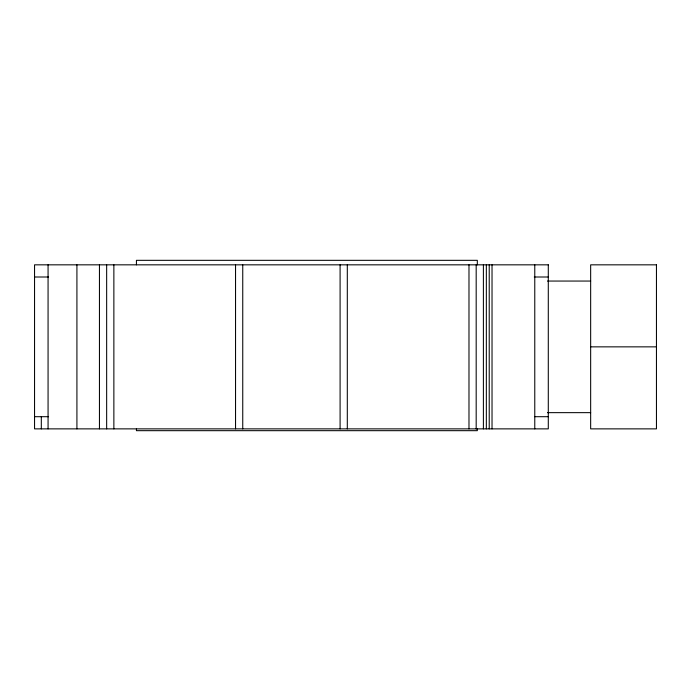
<?xml version="1.0" encoding="UTF-8"?>
<svg xmlns="http://www.w3.org/2000/svg" width="691" height="691" viewBox="0 0 691 691"><rect width="100%" height="100%" fill="white"/><g stroke="black" fill="none" stroke-linecap="round" stroke-linejoin="round"><path stroke-width="1.04" d="M34.55 277.005L48.577 277.005M534.264 277.005L548.291 277.005M547.479 281.056L590.658 281.056M590.658 346.856L656.45 346.856M547.479 412.648L590.658 412.648M34.55 416.699L48.569 416.699M534.774 416.699L548.291 416.699M534.774 264.834L534.774 428.869M492.027 264.834L492.027 428.869M489.228 264.834L489.228 428.869M486.343 264.834L486.343 428.869M483.398 264.834L483.398 428.869M477.317 264.834L477.317 260.326L136.429 260.326L136.429 264.834M477.317 428.55L477.317 430.674L136.429 430.674L136.429 428.869M476.185 264.834L476.185 428.869M468.982 264.834L468.982 428.869M347.305 264.834L347.305 428.869M340.093 264.834L340.093 428.869M242.748 264.834L242.748 428.869M235.545 264.834L235.545 428.869M113.868 264.834L113.868 428.869M106.656 264.834L106.656 428.869M99.444 264.834L99.444 428.869M76.917 264.834L76.917 428.869M48.068 264.834L48.068 428.869M41.313 416.699L41.313 428.869M548.291 264.834L34.55 264.834L34.55 428.869L548.291 428.869L548.291 264.834M656.45 264.834L590.658 264.834L590.658 428.869L656.45 428.869L656.45 264.834"/></g></svg>
